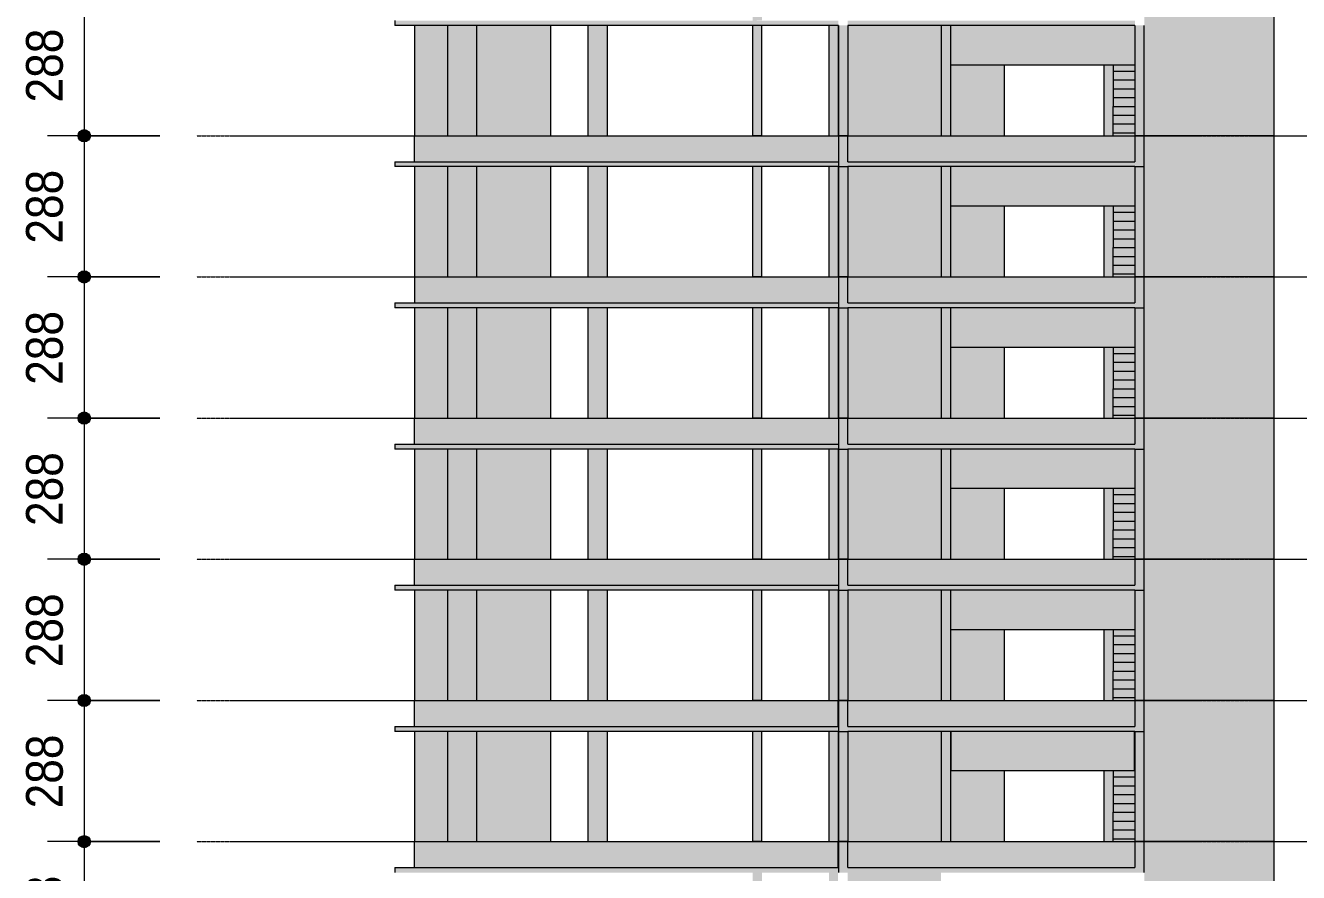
# Model space of a CAD drawing. Header units: centimetres. Extents: x -1475 to 26323, y -1238 to 84208.
# Drawn here: x 12806 to 15404, y 79098 to 80826 of the extents above; entities that cross this region are included whole.
import ezdxf

# ---------------------------------------------------------------- set-up
doc = ezdxf.new("R2010")
doc.units = ezdxf.units.CM
doc.linetypes.add('Centro', pattern=[3.175, 0.635, -0.47625, 1.5875, -0.47625])
for name, color, linetype, lineweight in [('A-ANNO-DIMS', 7, 'Continuous', 9), ('A-ANNO-DIMS-500', 7, 'Continuous', 9), ('A-FLOR', 7, 'Continuous', 9), ('A-FLOR-LEVL', 7, 'Continuous', 9), ('S-BEAM', 7, 'Continuous', 9), ('S-COLS', 7, 'Continuous', 9), ('S-STRS', 7, 'Continuous', 9)]:
    doc.layers.add(name, color=color, linetype=linetype, lineweight=lineweight)
doc.styles.add('Fira Sans_5', font='', dxfattribs={"width": 0.9, "height": 75})
doc.styles.get('Fira Sans_5').set_extended_font_data('Fira Sans')
doc.dimstyles.new('PED_R80_1_5mm_ACIMA_As_ESQ__R00_6', dxfattribs={"dimscale": 30.48, "dimtxt": 102.298456, "dimasz": 3.28084, "dimexe": 2.46063, "dimexo": 2.46063, "dimgap": 0.492126, "dimtad": 1, "dimdec": 1, "dimrnd": 0.5, "dimdsep": 46, "dimtxsty": 'Fira Sans_5', "dimblk1": 'DOTSMALL', "dimblk2": 'DOTSMALL', "dimsah": 1, "dimcen": 0.09, "dimdle": 4.92126, "dimazin": 0, "dimtfac": 1, "dimtdec": 4, "dimtix": 1, "dimtmove": 0, "dimatfit": 3, "dimfxl": 1, "dimtvp": 1, "dimtolj": 1, "dimtzin": 0, "dimarcsym": 2})

# ---------------------------------------------------------------- blocks, each defined once
blk = doc.blocks.new('DIMBLOCK421-CT301 - CORTE ESQ_ DSUP')
at = {"layer": 'A-ANNO-DIMS-500', "true_color": 0x000032}
h = blk.add_hatch(color=178, dxfattribs=at)
edge = h.paths.add_edge_path(flags=0)
edge.add_arc((12926.4, 80889), 12.5, 0, 360)
h = blk.add_hatch(color=178, dxfattribs=at)
edge = h.paths.add_edge_path(flags=0)
edge.add_arc((12926.4, 80601), 12.5, 0, 360)
at = {"layer": 'A-ANNO-DIMS-500', "color": 178, "true_color": 0x000032}
for p, q in [((13080.8, 80889), (12851.4, 80889)), ((12926.4, 80889), (12926.4, 80601)), ((12926.4, 80889), (13080.8, 80889)), ((13080.8, 80601), (12851.4, 80601)), ((12926.4, 80601), (13080.8, 80601))]:
    blk.add_line(p, q, dxfattribs=at)
for centre in [(12926.4, 80889), (12926.4, 80601)]:
    blk.add_circle(centre, 12.5, dxfattribs=at)
at = {"layer": 'A-ANNO-DIMS-500', "color": 0, "insert": (12807.6, 80668.9), "char_height": 75, "width": 182.563, "attachment_point": 1, "rotation": 90, "line_spacing_factor": 1.049215, "style": 'Fira Sans_5'}
blk.add_mtext('288', dxfattribs=at)
blk = doc.blocks.new('_DotSmall')
at = {"color": 0, "linetype": 'ByBlock', "const_width": 0.5}
blk.add_lwpolyline([(-0.0625, 0, 1), (0.0625, 0, 1)], format="xyb", close=True, dxfattribs=at)
blk = doc.blocks.new('DIMBLOCK422-CT301 - CORTE ESQ_ DSUP')
at = {"layer": 'A-ANNO-DIMS-500', "true_color": 0x000032}
h = blk.add_hatch(color=178, dxfattribs=at)
edge = h.paths.add_edge_path(flags=0)
edge.add_arc((12926.4, 80601), 12.5, 0, 360)
h = blk.add_hatch(color=178, dxfattribs=at)
edge = h.paths.add_edge_path(flags=0)
edge.add_arc((12926.4, 80313), 12.5, 0, 360)
at = {"layer": 'A-ANNO-DIMS-500', "color": 178, "true_color": 0x000032}
for p, q in [((13080.8, 80601), (12851.4, 80601)), ((12926.4, 80601), (12926.4, 80313)), ((12926.4, 80601), (13080.8, 80601)), ((13080.8, 80313), (12851.4, 80313)), ((12926.4, 80313), (13080.8, 80313))]:
    blk.add_line(p, q, dxfattribs=at)
for centre in [(12926.4, 80601), (12926.4, 80313)]:
    blk.add_circle(centre, 12.5, dxfattribs=at)
at = {"layer": 'A-ANNO-DIMS-500', "color": 0, "insert": (12807.6, 80380.9), "char_height": 75, "width": 182.563, "attachment_point": 1, "rotation": 90, "line_spacing_factor": 1.049215, "style": 'Fira Sans_5'}
blk.add_mtext('288', dxfattribs=at)
blk = doc.blocks.new('DIMBLOCK423-CT301 - CORTE ESQ_ DSUP')
at = {"layer": 'A-ANNO-DIMS-500', "true_color": 0x000032}
h = blk.add_hatch(color=178, dxfattribs=at)
edge = h.paths.add_edge_path(flags=0)
edge.add_arc((12926.4, 80313), 12.5, 0, 360)
h = blk.add_hatch(color=178, dxfattribs=at)
edge = h.paths.add_edge_path(flags=0)
edge.add_arc((12926.4, 80025), 12.5, 0, 360)
at = {"layer": 'A-ANNO-DIMS-500', "color": 178, "true_color": 0x000032}
for p, q in [((13080.8, 80313), (12851.4, 80313)), ((12926.4, 80313), (12926.4, 80025)), ((12926.4, 80313), (13080.8, 80313)), ((13080.8, 80025), (12851.4, 80025)), ((12926.4, 80025), (13080.8, 80025))]:
    blk.add_line(p, q, dxfattribs=at)
for centre in [(12926.4, 80313), (12926.4, 80025)]:
    blk.add_circle(centre, 12.5, dxfattribs=at)
at = {"layer": 'A-ANNO-DIMS-500', "color": 0, "insert": (12807.6, 80092.9), "char_height": 75, "width": 182.563, "attachment_point": 1, "rotation": 90, "line_spacing_factor": 1.049215, "style": 'Fira Sans_5'}
blk.add_mtext('288', dxfattribs=at)
blk = doc.blocks.new('DIMBLOCK424-CT301 - CORTE ESQ_ DSUP')
at = {"layer": 'A-ANNO-DIMS-500', "true_color": 0x000032}
h = blk.add_hatch(color=178, dxfattribs=at)
edge = h.paths.add_edge_path(flags=0)
edge.add_arc((12926.4, 80025), 12.5, 0, 360)
h = blk.add_hatch(color=178, dxfattribs=at)
edge = h.paths.add_edge_path(flags=0)
edge.add_arc((12926.4, 79737), 12.5, 0, 360)
at = {"layer": 'A-ANNO-DIMS-500', "color": 178, "true_color": 0x000032}
for p, q in [((13080.8, 80025), (12851.4, 80025)), ((12926.4, 80025), (12926.4, 79737)), ((12926.4, 80025), (13080.8, 80025)), ((13080.8, 79737), (12851.4, 79737)), ((12926.4, 79737), (13080.8, 79737))]:
    blk.add_line(p, q, dxfattribs=at)
for centre in [(12926.4, 80025), (12926.4, 79737)]:
    blk.add_circle(centre, 12.5, dxfattribs=at)
at = {"layer": 'A-ANNO-DIMS-500', "color": 0, "insert": (12807.6, 79804.9), "char_height": 75, "width": 182.563, "attachment_point": 1, "rotation": 90, "line_spacing_factor": 1.049215, "style": 'Fira Sans_5'}
blk.add_mtext('288', dxfattribs=at)
blk = doc.blocks.new('DIMBLOCK425-CT301 - CORTE ESQ_ DSUP')
at = {"layer": 'A-ANNO-DIMS-500', "true_color": 0x000032}
h = blk.add_hatch(color=178, dxfattribs=at)
edge = h.paths.add_edge_path(flags=0)
edge.add_arc((12926.4, 79737), 12.5, 0, 360)
h = blk.add_hatch(color=178, dxfattribs=at)
edge = h.paths.add_edge_path(flags=0)
edge.add_arc((12926.4, 79449), 12.5, 0, 360)
at = {"layer": 'A-ANNO-DIMS-500', "color": 178, "true_color": 0x000032}
for p, q in [((13080.8, 79737), (12851.4, 79737)), ((12926.4, 79737), (12926.4, 79449)), ((12926.4, 79737), (13080.8, 79737)), ((13080.8, 79449), (12851.4, 79449)), ((12926.4, 79449), (13080.8, 79449))]:
    blk.add_line(p, q, dxfattribs=at)
for centre in [(12926.4, 79737), (12926.4, 79449)]:
    blk.add_circle(centre, 12.5, dxfattribs=at)
at = {"layer": 'A-ANNO-DIMS-500', "color": 0, "insert": (12807.6, 79516.9), "char_height": 75, "width": 182.563, "attachment_point": 1, "rotation": 90, "line_spacing_factor": 1.049215, "style": 'Fira Sans_5'}
blk.add_mtext('288', dxfattribs=at)
blk = doc.blocks.new('DIMBLOCK426-CT301 - CORTE ESQ_ DSUP')
at = {"layer": 'A-ANNO-DIMS-500', "true_color": 0x000032}
h = blk.add_hatch(color=178, dxfattribs=at)
edge = h.paths.add_edge_path(flags=0)
edge.add_arc((12926.4, 79449), 12.5, 0, 360)
h = blk.add_hatch(color=178, dxfattribs=at)
edge = h.paths.add_edge_path(flags=0)
edge.add_arc((12926.4, 79161), 12.5, 0, 360)
at = {"layer": 'A-ANNO-DIMS-500', "color": 178, "true_color": 0x000032}
for p, q in [((13080.8, 79449), (12851.4, 79449)), ((12926.4, 79449), (12926.4, 79161)), ((12926.4, 79449), (13080.8, 79449)), ((13080.8, 79161), (12851.4, 79161)), ((12926.4, 79161), (13080.8, 79161))]:
    blk.add_line(p, q, dxfattribs=at)
for centre in [(12926.4, 79449), (12926.4, 79161)]:
    blk.add_circle(centre, 12.5, dxfattribs=at)
at = {"layer": 'A-ANNO-DIMS-500', "color": 0, "insert": (12807.6, 79228.9), "char_height": 75, "width": 182.563, "attachment_point": 1, "rotation": 90, "line_spacing_factor": 1.049215, "style": 'Fira Sans_5'}
blk.add_mtext('288', dxfattribs=at)
blk = doc.blocks.new('DIMBLOCK427-CT301 - CORTE ESQ_ DSUP')
at = {"layer": 'A-ANNO-DIMS-500', "true_color": 0x000032}
h = blk.add_hatch(color=178, dxfattribs=at)
edge = h.paths.add_edge_path(flags=0)
edge.add_arc((12926.4, 79161), 12.5, 0, 360)
h = blk.add_hatch(color=178, dxfattribs=at)
edge = h.paths.add_edge_path(flags=0)
edge.add_arc((12926.4, 78873), 12.5, 0, 360)
at = {"layer": 'A-ANNO-DIMS-500', "color": 178, "true_color": 0x000032}
for p, q in [((13080.8, 79161), (12851.4, 79161)), ((12926.4, 79161), (12926.4, 78873)), ((12926.4, 79161), (13080.8, 79161)), ((13080.8, 78873), (12851.4, 78873)), ((12926.4, 78873), (13080.8, 78873))]:
    blk.add_line(p, q, dxfattribs=at)
for centre in [(12926.4, 79161), (12926.4, 78873)]:
    blk.add_circle(centre, 12.5, dxfattribs=at)
at = {"layer": 'A-ANNO-DIMS-500', "color": 0, "insert": (12807.6, 78940.9), "char_height": 75, "width": 182.563, "attachment_point": 1, "rotation": 90, "line_spacing_factor": 1.049215, "style": 'Fira Sans_5'}
blk.add_mtext('288', dxfattribs=at)

msp = doc.modelspace()

# ---------------------------------------------------------------- hatches: boundary and pattern name
at = {"layer": 'A-FLOR', "true_color": 0xc0c0c0}
for points in [[(13909.41, 80826), (14465, 80826), (14464.5, 80836), (13560, 80836), (13560, 80826), (13878.06, 80826)], [(15038.59, 80826), (15070, 80826), (15070, 80836), (14484, 80836), (14484, 80826), (14923.42, 80826)], [(13878, 80538), (14465, 80538), (14464.5, 80548), (13560, 80548), (13560, 80538), (13721.21, 80538)], [(15070, 80538), (15070, 80548), (14484, 80548), (14484, 80538), (15038.59, 80538)], [(13994, 80250), (14465, 80250), (14464.5, 80260), (13560, 80260), (13560, 80250), (13992.34, 80250)], [(15038.59, 80250), (15070, 80250), (15070, 80260), (14484, 80260), (14484, 80250), (14923.42, 80250)], [(13721.21, 79962), (14465, 79962), (14464.5, 79972), (13560, 79972), (13560, 79962), (13627.11, 79962)], [(15070, 79962), (15070, 79972), (14484, 79972), (14484, 79962), (15038.59, 79962)], [(14464.5, 79674), (14465, 79674), (14464.5, 79684), (13560, 79684), (13560, 79674), (14290, 79674)], [(14693.5, 79674), (15070, 79674), (15070, 79684), (14484, 79684), (14484, 79674), (14674.5, 79674)], [(13600, 79386), (14465, 79386), (14464.5, 79396), (13560, 79396), (13560, 79386)], [(15038.59, 79386), (15070, 79386), (15070, 79396), (14484, 79396), (14484, 79386), (14850.39, 79386)], [(13600, 79098), (14465, 79098), (14464.5, 79108), (13560, 79108), (13560, 79098)], [(14484, 79098), (15070, 79098), (15070, 79108), (14484, 79108)]]:
    msp.add_hatch(color=9, dxfattribs=at).paths.add_polyline_path(points, flags=0)
at = {"layer": 'S-BEAM', "true_color": 0xc0c0c0}
for points in [[(14850.39, 80746), (15070, 80746), (15070, 80826), (14693.5, 80826), (14693.5, 80746), (14803.5, 80746)], [(13619, 80548), (13619, 80601), (13600, 80601), (13600, 80548)], [(14285.8, 80548), (14290, 80548), (14290, 80601), (13619, 80601), (13619, 80548), (13909.41, 80548)], [(14464.5, 80548), (14465, 80548), (14464.5, 80601), (14309, 80601), (14309, 80548)], [(14484, 80538), (14484, 80601), (14465, 80601), (14465, 80538), (14474, 80538)], [(14767.16, 80548), (15070, 80548), (15070, 80601), (14484, 80601), (14484, 80548), (14752.9, 80548)], [(15070, 80538), (15089, 80538), (15089, 80601), (15070, 80601), (15070, 80548)], [(14803.5, 80458), (15070, 80458), (15070, 80538), (14693.5, 80538), (14693.5, 80458), (14722.08, 80458)], [(13600, 80260), (13619, 80260), (13619, 80313), (13600, 80313), (13600, 80287.69)], [(13721.21, 80260), (14290, 80260), (14290, 80313), (13619, 80313), (13619, 80260), (13644.13, 80260)], [(14464.5, 80260), (14465, 80260), (14464.5, 80313), (14309, 80313), (14309, 80260)], [(14474, 80250), (14484, 80250), (14484, 80313), (14465, 80313), (14465, 80250)], [(14752.9, 80260), (15070, 80260), (15070, 80313), (14484, 80313), (14484, 80260), (14693.5, 80260)], [(15089, 80250), (15089, 80313), (15070, 80313), (15070, 80250)], [(14850.39, 80170), (15070, 80170), (15070, 80250), (14693.5, 80250), (14693.5, 80170), (14803.5, 80170)], [(13619, 79972), (13619, 80025), (13600, 80025), (13600, 79972)], [(14285.8, 79972), (14290, 79972), (14290, 80025), (13619, 80025), (13619, 79972), (13909.41, 79972)], [(14309, 79972), (14465, 79972), (14464.5, 80025), (14309, 80025)], [(14474, 79962), (14484, 79962), (14484, 80025), (14465, 80025), (14465, 79962)], [(14767.16, 79972), (15070, 79972), (15070, 80025), (14484, 80025), (14484, 79972), (14752.9, 79972)], [(15070, 79962), (15089, 79962), (15089, 80025), (15070, 80025), (15070, 79972)], [(14850.39, 79882), (15070, 79882), (15070, 79962), (14693.5, 79962), (14693.5, 79882), (14803.5, 79882)], [(13600, 79684), (13619, 79684), (13619, 79737), (13600, 79736.51)], [(13627.11, 79684), (14290, 79684), (14290, 79737), (13619, 79736.51), (13619, 79684)], [(14464.5, 79684), (14465, 79684), (14464.5, 79737), (14309, 79736.51), (14309, 79684)], [(14474, 79674), (14484, 79674), (14484, 79737), (14465, 79736.51), (14465, 79674)], [(14674.5, 79684), (15070, 79684), (15070, 79737), (14484, 79736.51), (14484, 79684), (14662.2, 79684)], [(15089, 79674), (15089, 79737), (15070, 79736.51), (15070, 79674)], [(15070, 79594), (15070, 79674), (14693.5, 79674), (14693.5, 79594), (15045.87, 79594)], [(13619, 79396), (13619, 79449), (13600, 79449), (13600, 79396)], [(14285.8, 79396), (14290, 79396), (14290, 79449), (13619, 79449), (13619, 79396), (13909.41, 79396)], [(14309, 79396), (14463.73, 79396), (14463.73, 79449), (14309, 79449)], [(14484, 79386), (14484, 79449), (14465, 79449), (14465, 79386), (14474, 79386)], [(15089, 79386), (15089, 79449), (15070, 79449), (15070, 79386)], [(15038.59, 79306), (15068.73, 79306), (15068.73, 79386), (14694.77, 79386), (14694.77, 79306), (14850.39, 79306)], [(13600, 79108), (13619, 79108), (13619, 79161), (13600, 79161)], [(14285.8, 79108), (14290, 79108), (14290, 79161), (13619, 79161), (13619, 79108), (13909.41, 79108)], [(14463.73, 79108), (14463.73, 79161), (14309, 79161), (14309, 79108)], [(14465, 79098), (14484, 79098), (14484, 79161), (14465, 79161), (14465, 79108)], [(14662.2, 79108), (15070, 79108), (15070, 79161), (14484, 79161), (14484, 79108), (14555.5, 79108)], [(15089, 79098), (15089, 79161), (15070, 79161), (15070, 79098)]]:
    msp.add_hatch(color=9, dxfattribs=at).paths.add_polyline_path(points, flags=0)
h = msp.add_hatch(color=9, dxfattribs=at)
h.paths.add_polyline_path([(14803.5, 79386), (14803.5, 79386), (14694.77, 79386)], flags=0)
h.paths.add_polyline_path([(14662.2, 79396), (15070, 79396), (15070, 79449), (14484, 79449), (14484, 79396), (14555.5, 79396)], flags=0)
at = {"layer": 'S-COLS', "true_color": 0xc0c0c0}
h = msp.add_hatch(color=9, dxfattribs=at)
h.paths.add_polyline_path([(14309, 80601), (14309, 80826), (14290, 80826), (14290, 80601)], flags=0)
h.paths.add_polyline_path([(14290, 80836), (14309, 80836.28), (14309, 80889), (14290, 80889), (14290, 80838.86)], flags=0)
for points in [[(15353.5, 80601), (15353.5, 80889), (15089, 80889), (15089, 80601), (15226.79, 80601)], [(13667.5, 80601), (13697.5, 80601), (13697.5, 80826), (13667.6, 80826), (13667.53, 80655.14)], [(13718.72, 80601), (13727.5, 80601), (13726.93, 80826), (13697.5, 80826), (13697.6, 80601), (13718.64, 80601)], [(13954.84, 80601), (13994, 80601), (13994, 80826), (13954, 80826), (13954, 80601)], [(14464.5, 80601), (14464.5, 80826), (14445.5, 80826), (14445.5, 80601)], [(14465, 80601), (14484, 80601), (14484, 80826), (14465, 80826), (14465, 80655.14)], [(14693.5, 80601), (14693.5, 80826), (14674.5, 80826), (14674.5, 80601)], [(15089, 80601), (15089, 80826), (15070, 80826), (15070, 80601)], [(14803.5, 80601), (14803.5, 80746), (14693.5, 80746), (14693.5, 80601)], [(15006.5, 80601), (15025.5, 80601), (15025.5, 80746), (15006.5, 80746)], [(15025.5, 80733), (15070, 80733), (15070, 80746), (15025.5, 80746)], [(15226.79, 80313), (15353.5, 80313), (15353.5, 80601), (15089, 80601), (15089, 80313)], [(13667.5, 80313), (13697.5, 80313), (13697.5, 80538), (13667.6, 80538), (13667.57, 80471.41)], [(13718.64, 80313), (13727.5, 80313), (13726.93, 80538), (13697.5, 80538), (13697.6, 80313), (13714.17, 80313)], [(13954.84, 80313), (13994, 80313), (13994, 80538), (13954, 80538), (13954, 80313)], [(14464.5, 80313), (14464.5, 80538), (14445.5, 80538), (14445.5, 80313)], [(14484, 80313), (14484, 80538), (14465, 80538), (14465, 80313), (14474, 80313)], [(14693.5, 80313), (14693.5, 80538), (14674.5, 80538), (14674.5, 80313)], [(15089, 80313), (15089, 80538), (15070, 80538), (15070, 80313)], [(14803.5, 80313), (14803.5, 80458), (14693.5, 80458), (14693.5, 80313)], [(15006.5, 80313), (15025.5, 80313), (15025.5, 80458), (15006.5, 80458)], [(15025.5, 80445), (15070, 80445), (15070, 80458), (15025.5, 80458)], [(15226.79, 80025), (15353.5, 80025), (15353.5, 80313), (15089, 80313), (15089, 80025)], [(13667.5, 80025), (13697.5, 80025), (13697.5, 80250), (13667.6, 80250), (13667.54, 80103.96)], [(13718.64, 80025), (13727.5, 80025), (13726.93, 80250), (13697.5, 80250), (13697.6, 80025), (13714.17, 80025)], [(13994, 80025), (13994, 80250), (13954, 80250), (13954, 80025), (13954.84, 80025)], [(14464.5, 80025), (14464.5, 80250), (14445.5, 80250), (14445.5, 80025)], [(14484, 80025), (14484, 80250), (14465, 80250), (14465, 80025), (14474, 80025)], [(14693.5, 80025), (14693.5, 80250), (14674.5, 80250), (14674.5, 80025)], [(15089, 80025), (15089, 80250), (15070, 80250), (15070, 80025)], [(14803.5, 80025), (14803.5, 80170), (14693.5, 80170), (14693.5, 80025)], [(15006.5, 80025), (15025.5, 80025), (15025.5, 80170), (15006.5, 80170), (15006.5, 80103.96)], [(15025.5, 80157), (15070, 80157), (15070, 80170), (15025.5, 80170)], [(15226.79, 79737), (15353.5, 79737), (15353.5, 80025), (15089, 80025), (15089, 79737)], [(13667.5, 79737), (13697.5, 79737), (13697.5, 79962), (13667.6, 79962), (13667.58, 79907.31)], [(13718.72, 79737), (13727.5, 79737), (13726.93, 79962), (13697.5, 79962), (13697.6, 79737), (13718.64, 79737)], [(13954.84, 79737), (13994, 79737), (13994, 79962), (13954, 79962), (13954, 79737)], [(14464.5, 79737), (14464.5, 79962), (14445.5, 79962), (14445.5, 79737)], [(14465, 79737), (14484, 79737), (14484, 79962), (14465, 79962)], [(14555.5, 79737), (14674.5, 79737), (14674.5, 79962), (14484, 79962), (14484, 79737)], [(14693.5, 79737), (14693.5, 79962), (14674.5, 79962), (14674.5, 79737)], [(15089, 79737), (15089, 79962), (15070, 79962), (15070, 79737)], [(14803.5, 79737), (14803.5, 79882), (14693.5, 79882), (14693.5, 79737)], [(15006.5, 79737), (15025.5, 79737), (15025.5, 79882), (15006.5, 79882)], [(15025.5, 79869), (15070, 79869), (15070, 79882), (15025.5, 79882)], [(15226.79, 79449), (15353.5, 79449), (15353.5, 79737), (15089, 79736.51), (15089, 79449)], [(13667.5, 79449), (13697.5, 79449), (13697.5, 79674), (13667.5, 79674), (13667.5, 79552.79)], [(13722.45, 79449), (13727.5, 79449), (13726.93, 79674), (13697.5, 79674), (13697.6, 79449), (13722.38, 79449)], [(13954.84, 79449), (13994, 79449), (13994, 79674), (13954, 79674), (13954, 79449)], [(14445.5, 79449), (14464.5, 79449), (14464.5, 79674), (14445.5, 79674), (14445.5, 79552.79)], [(14465, 79449), (14484, 79449), (14484, 79674), (14465, 79674), (14465, 79552.79)], [(14674.5, 79449), (14693.5, 79449), (14693.5, 79674), (14674.5, 79674), (14674.5, 79547.25)], [(15070, 79449), (15089, 79449), (15089, 79674), (15070, 79674), (15070, 79552.79)], [(14693.5, 79449), (14803.5, 79449), (14803.5, 79594), (14693.5, 79594), (14693.5, 79565.92)], [(15025.5, 79449), (15025.5, 79594), (15006.5, 79594), (15006.5, 79449)], [(15025.5, 79581), (15070, 79581), (15070, 79594), (15025.5, 79594)], [(15353.5, 79161), (15353.5, 79449), (15089, 79449), (15089, 79161), (15226.79, 79161)], [(13667.5, 79161), (13697.5, 79161), (13697.5, 79386), (13667.6, 79386), (13667.51, 79185.34)], [(13722.38, 79161), (13727.5, 79161), (13726.93, 79386), (13697.5, 79386), (13697.5, 79161), (13721.21, 79161)], [(13994, 79161), (13994, 79386), (13954, 79386), (13954, 79161), (13954.84, 79161)], [(14465, 79161), (14484, 79161), (14484, 79386), (14465, 79386), (14465, 79369.06)], [(14674.5, 79161), (14693.5, 79161), (14693.5, 79386), (14674.5, 79386), (14674.5, 79259.25)], [(14694.77, 79161), (14803.5, 79161), (14803.5, 79306), (14694.77, 79306), (14694.77, 79386), (14693.5, 79386), (14693.5, 79161)], [(15025.5, 79293), (15070, 79293), (15070, 79386), (15068.73, 79386), (15068.73, 79306), (15025.5, 79306)], [(15089, 79161), (15089, 79386), (15070, 79386), (15070, 79161)], [(15006.5, 79161), (15025.5, 79161), (15025.5, 79306), (15006.5, 79306)], [(15353.5, 78873), (15353.5, 79161), (15089, 79161), (15089, 78873), (15226.79, 78873)]]:
    msp.add_hatch(color=9, dxfattribs=at).paths.add_polyline_path(points, flags=0)
h = msp.add_hatch(color=9, dxfattribs=at)
h.paths.add_polyline_path([(13619, 80601), (13667.5, 80601), (13667.5, 80826), (13600, 80825.72), (13600, 80601)], flags=0)
h.paths.add_polyline_path([(13878, 80601), (13878, 80826), (13727.5, 80826), (13727.5, 80601)], flags=0)
h = msp.add_hatch(color=9, dxfattribs=at)
h.paths.add_polyline_path([(14464.5, 80601), (14465, 80601.37), (14464.5, 80655.14)], flags=0)
h.paths.add_polyline_path([(14489.43, 80601), (14674.5, 80601), (14674.5, 80826), (14484, 80826), (14484, 80601)], flags=0)
h = msp.add_hatch(color=9, dxfattribs=at)
h.paths.add_polyline_path([(14309, 80313), (14309, 80538), (14290, 80538), (14290, 80313)], flags=0)
h.paths.add_polyline_path([(14309, 80548), (14309, 80601), (14290, 80601), (14290, 80548)], flags=0)
h = msp.add_hatch(color=9, dxfattribs=at)
h.paths.add_polyline_path([(13600, 80313), (13667.5, 80313), (13667.5, 80538), (13600, 80537.72), (13600, 80471.41)], flags=0)
h.paths.add_polyline_path([(13727.5, 80313), (13878, 80313), (13878, 80538), (13727.5, 80538), (13727.5, 80434.81)], flags=0)
h = msp.add_hatch(color=9, dxfattribs=at)
h.paths.add_polyline_path([(14464.5, 80313), (14465, 80313), (14464.5, 80471.41)], flags=0)
h.paths.add_polyline_path([(14489.43, 80313), (14674.5, 80313), (14674.5, 80538), (14484, 80538), (14484, 80313)], flags=0)
h = msp.add_hatch(color=9, dxfattribs=at)
h.paths.add_polyline_path([(14309, 80025), (14309, 80250), (14290, 80250), (14290, 80025)], flags=0)
h.paths.add_polyline_path([(14290, 80260), (14309, 80260.28), (14309, 80313), (14290, 80313)], flags=0)
h = msp.add_hatch(color=9, dxfattribs=at)
h.paths.add_polyline_path([(13600, 80025), (13667.5, 80025), (13667.5, 80250), (13600, 80249.72), (13600, 80026.5)], flags=0)
h.paths.add_polyline_path([(13727.5, 80025), (13878, 80025), (13878, 80250), (13727.5, 80250), (13727.5, 80103.96)], flags=0)
h = msp.add_hatch(color=9, dxfattribs=at)
h.paths.add_polyline_path([(14464.5, 80025), (14465, 80025.37), (14464.5, 80103.96)], flags=0)
h.paths.add_polyline_path([(14662.2, 80025), (14674.5, 80025), (14674.5, 80250), (14484, 80250), (14484, 80025), (14555.5, 80025)], flags=0)
h = msp.add_hatch(color=9, dxfattribs=at)
h.paths.add_polyline_path([(14309, 79737), (14309, 79962), (14290, 79962), (14290, 79737)], flags=0)
h.paths.add_polyline_path([(14290, 79972), (14309, 79972.28), (14309, 80025), (14290, 80025)], flags=0)
h = msp.add_hatch(color=9, dxfattribs=at)
h.paths.add_polyline_path([(13619, 79737), (13667.5, 79737), (13667.5, 79962), (13600, 79961.72), (13600, 79737)], flags=0)
h.paths.add_polyline_path([(13878, 79737), (13878, 79962), (13727.5, 79962), (13727.5, 79737)], flags=0)
h = msp.add_hatch(color=9, dxfattribs=at)
h.paths.add_polyline_path([(14309, 79449), (14309, 79674), (14290, 79674), (14290, 79449)], flags=0)
h.paths.add_polyline_path([(14309, 79684), (14309, 79737), (14290, 79736.51), (14290, 79684)], flags=0)
h = msp.add_hatch(color=9, dxfattribs=at)
h.paths.add_polyline_path([(13619, 79449), (13667.5, 79449), (13667.5, 79674), (13600, 79673.72), (13600, 79449)], flags=0)
h.paths.add_polyline_path([(13878, 79449), (13878, 79449), (13878, 79674), (13727.5, 79674), (13727.5, 79449)], flags=0)
h = msp.add_hatch(color=9, dxfattribs=at)
h.paths.add_polyline_path([(14464.5, 79449), (14465, 79449.37), (14464.5, 79552.79)], flags=0)
h.paths.add_polyline_path([(14555.5, 79449), (14674.5, 79449), (14674.5, 79674), (14555.5, 79674)], flags=0)
h.paths.add_polyline_path([(14484, 79449), (14555.5, 79449), (14555.5, 79674), (14484, 79674)], flags=0)
h = msp.add_hatch(color=9, dxfattribs=at)
h.paths.add_polyline_path([(14309, 79161), (14309, 79386), (14290, 79386), (14290, 79161)], flags=0)
h.paths.add_polyline_path([(14309, 79396), (14309, 79449), (14290, 79449), (14290, 79396)], flags=0)
h = msp.add_hatch(color=9, dxfattribs=at)
h.paths.add_polyline_path([(14463.73, 79161), (14464.5, 79161), (14464.5, 79386), (14445.5, 79386), (14445.5, 79161)], flags=0)
h.paths.add_polyline_path([(14464.5, 79396), (14464.5, 79449), (14463.73, 79448.43), (14463.73, 79396)], flags=0)
h = msp.add_hatch(color=9, dxfattribs=at)
h.paths.add_polyline_path([(14464.5, 79161), (14465, 79161.37), (14464.5, 79369.06)], flags=0)
h.paths.add_polyline_path([(14662.2, 79161), (14674.5, 79161), (14674.5, 79386), (14484, 79386), (14484, 79161), (14555.5, 79161)], flags=0)
h.paths.add_polyline_path([(14464.5, 79396), (14465, 79396), (14464.5, 79435)], flags=0)
h = msp.add_hatch(color=9, dxfattribs=at)
h.paths.add_polyline_path([(13619, 79161), (13667.5, 79161), (13667.5, 79386), (13600, 79386), (13600, 79161)], flags=0)
h.paths.add_polyline_path([(13878, 79161), (13878, 79161), (13878, 79386), (13727.5, 79386), (13727.5, 79161)], flags=0)
h = msp.add_hatch(color=9, dxfattribs=at)
h.paths.add_polyline_path([(14309, 78873), (14309, 79098), (14290, 79098), (14290, 78873)], flags=0)
h.paths.add_polyline_path([(14290, 79108), (14309, 79108), (14309, 79161), (14290, 79161)], flags=0)
h = msp.add_hatch(color=9, dxfattribs=at)
h.paths.add_polyline_path([(14463.73, 78873), (14464.5, 78873), (14464.5, 79098), (14445.5, 79098), (14445.5, 78873)], flags=0)
h.paths.add_polyline_path([(14464.5, 79108), (14464.5, 79161), (14463.73, 79160.43), (14463.73, 79108)], flags=0)
h = msp.add_hatch(color=9, dxfattribs=at)
h.paths.add_polyline_path([(14464.5, 78873), (14465, 78873.37), (14464.5, 79001.62)], flags=0)
h.paths.add_polyline_path([(14555.5, 78873), (14674.5, 78873), (14674.5, 79098), (14484, 79098), (14484, 78873), (14489.43, 78873)], flags=0)
h.paths.add_polyline_path([(14464.5, 79108), (14465, 79108), (14464.5, 79147)], flags=0)
at = {"layer": 'S-STRS', "true_color": 0xc0c0c0}
for points in [[(15070, 80715), (15070, 80733), (15025.5, 80733), (15025.5, 80715), (15038.59, 80715)], [(15038.59, 80697), (15070, 80697), (15070, 80715), (15025.5, 80715), (15025.5, 80697)], [(15038.59, 80679), (15070, 80679), (15070, 80697), (15025.5, 80697), (15025.5, 80679)], [(15025.5, 80661), (15070, 80661), (15070, 80679), (15025.5, 80679)], [(15038.59, 80643), (15070, 80643), (15070, 80661), (15025.5, 80661), (15025.5, 80643)], [(15038.59, 80625), (15070, 80625), (15070, 80643), (15025.5, 80643), (15025.5, 80625)], [(15038.59, 80607), (15070, 80607), (15070, 80625), (15025.5, 80625), (15025.5, 80607)], [(15038.59, 80601), (15070, 80601), (15070, 80607), (15025.5, 80607), (15025.5, 80601)], [(15334.5, 80601), (15334.5, 80601), (15285.5, 80601)], [(15070, 80427), (15070, 80445), (15025.5, 80445), (15025.5, 80427), (15038.59, 80427)], [(15038.59, 80409), (15070, 80409), (15070, 80427), (15025.5, 80427), (15025.5, 80409)], [(15038.59, 80391), (15070, 80391), (15070, 80409), (15025.5, 80409), (15025.5, 80391)], [(15038.59, 80373), (15070, 80373), (15070, 80391), (15025.5, 80391), (15025.5, 80373)], [(15038.59, 80355), (15070, 80355), (15070, 80373), (15025.5, 80373), (15025.5, 80355)], [(15038.59, 80337), (15070, 80337), (15070, 80355), (15025.5, 80355), (15025.5, 80337)], [(15038.59, 80319), (15070, 80319), (15070, 80337), (15025.5, 80337), (15025.5, 80319)], [(15025.5, 80313), (15070, 80313), (15070, 80319), (15025.5, 80319)], [(15334.5, 80313), (15334.5, 80313), (15285.5, 80313)], [(15070, 80139), (15070, 80157), (15025.5, 80157), (15025.5, 80139), (15038.59, 80139)], [(15025.5, 80121), (15070, 80121), (15070, 80139), (15025.5, 80139)], [(15070, 80103), (15070, 80121), (15025.5, 80121), (15025.5, 80103), (15038.59, 80103)], [(15038.59, 80085), (15070, 80085), (15070, 80103), (15025.5, 80103), (15025.5, 80085)], [(15038.59, 80067), (15070, 80067), (15070, 80085), (15025.5, 80085), (15025.5, 80067)], [(15038.59, 80049), (15070, 80049), (15070, 80067), (15025.5, 80067), (15025.5, 80049)], [(15038.59, 80031), (15070, 80031), (15070, 80049), (15025.5, 80049), (15025.5, 80031)], [(15025.5, 80025), (15070, 80025), (15070, 80031), (15025.5, 80031)], [(15334.5, 80025), (15334.5, 80025), (15285.5, 80025)], [(15070, 79851), (15070, 79869), (15025.5, 79869), (15025.5, 79851), (15038.59, 79851)], [(15038.59, 79833), (15070, 79833), (15070, 79851), (15025.5, 79851), (15025.5, 79833)], [(15038.59, 79815), (15070, 79815), (15070, 79833), (15025.5, 79833), (15025.5, 79815)], [(15038.59, 79797), (15070, 79797), (15070, 79815), (15025.5, 79815), (15025.5, 79797)], [(15038.59, 79779), (15070, 79779), (15070, 79797), (15025.5, 79797), (15025.5, 79779)], [(15038.59, 79761), (15070, 79761), (15070, 79779), (15025.5, 79779), (15025.5, 79761)], [(15038.59, 79743), (15070, 79743), (15070, 79761), (15025.5, 79761), (15025.5, 79743)], [(15025.5, 79737), (15070, 79737), (15070, 79743), (15025.5, 79743)], [(15025.5, 79563), (15070, 79563), (15070, 79581), (15025.5, 79581), (15025.5, 79569)], [(15068.73, 79545), (15070, 79545), (15070, 79563), (15025.5, 79563), (15025.5, 79545), (15038.59, 79545)], [(15070, 79527), (15070, 79545), (15025.5, 79545), (15025.5, 79527), (15068.73, 79527)], [(15070, 79509), (15070, 79527), (15025.5, 79527), (15025.5, 79509), (15068.73, 79509)], [(15070, 79491), (15070, 79509), (15025.5, 79509), (15025.5, 79491), (15068.73, 79491)], [(15070, 79473), (15070, 79491), (15025.5, 79491), (15025.5, 79473), (15068.73, 79473)], [(15070, 79455), (15070, 79473), (15025.5, 79473), (15025.5, 79455), (15068.73, 79455)], [(15038.59, 79449), (15070, 79449), (15070, 79455), (15025.5, 79455), (15025.5, 79449)], [(15038.59, 79275), (15070, 79275), (15070, 79293), (15025.5, 79293), (15025.5, 79275)], [(15070, 79257), (15070, 79275), (15025.5, 79275), (15025.5, 79257), (15068.73, 79257)], [(15070, 79239), (15070, 79257), (15025.5, 79257), (15025.5, 79239), (15068.73, 79239)], [(15070, 79221), (15070, 79239), (15025.5, 79239), (15025.5, 79221), (15068.73, 79221)], [(15070, 79203), (15070, 79221), (15025.5, 79221), (15025.5, 79203), (15068.73, 79203)], [(15025.5, 79185), (15070, 79185.34), (15070, 79203), (15025.5, 79203)], [(15070, 79167), (15070, 79185), (15025.5, 79185), (15025.5, 79167), (15068.73, 79167)], [(15025.5, 79161), (15070, 79161), (15070, 79167), (15025.5, 79167)]]:
    msp.add_hatch(color=9, dxfattribs=at).paths.add_polyline_path(points, flags=0)

# ---------------------------------------------------------------- linework, layer by layer
at = {"layer": 'A-FLOR'}
for p, q in [((13560, 80836), (13560, 80826)), ((14465, 80826), (13560, 80826)), ((15070, 80826), (14484, 80826)), ((13560, 80548), (14465, 80548)), ((13560, 80548), (13560, 80538)), ((14484, 80548), (15070, 80548)), ((14465, 80538), (13560, 80538)), ((15070, 80538), (14484, 80538)), ((13560, 80260), (14465, 80260)), ((13560, 80260), (13560, 80250)), ((14484, 80260), (15070, 80260)), ((14465, 80250), (13560, 80250)), ((15070, 80250), (14484, 80250)), ((13560, 79972), (14465, 79972)), ((13560, 79972), (13560, 79962)), ((14484, 79972), (15070, 79972)), ((14465, 79962), (13560, 79962)), ((15070, 79962), (14484, 79962)), ((13560, 79684), (14465, 79684)), ((13560, 79684), (13560, 79674)), ((14465, 79674), (13560, 79674)), ((14484, 79684), (15070, 79684)), ((15070, 79674), (14484, 79674)), ((13560, 79396), (14465, 79396)), ((13560, 79396), (13560, 79386)), ((14465, 79386), (13560, 79386)), ((14484, 79396), (15070, 79396)), ((15070, 79386), (14484, 79386)), ((13560, 79108), (14465, 79108)), ((13560, 79108), (13560, 79098)), ((14484, 79108), (15070, 79108))]:
    msp.add_line(p, q, dxfattribs=at)
at = {"layer": 'A-FLOR-LEVL', "linetype": 'Centro'}
for p, q in [((13155.75, 80601), (16954.35, 80601)), ((13155.75, 80313), (16954.35, 80313)), ((13155.75, 80025), (16954.35, 80025)), ((13155.75, 79737), (16954.35, 79737)), ((13155.75, 79449), (16954.35, 79449)), ((13155.75, 79161), (16954.35, 79161))]:
    msp.add_line(p, q, dxfattribs=at)
at = {"layer": 'S-BEAM'}
for p, q in [((14693.5, 80746), (15070, 80746)), ((13600, 80601), (13619, 80601)), ((13600, 80548), (13600, 80601)), ((13619, 80601), (14290, 80601)), ((14309, 80601), (14465, 80601)), ((14484, 80601), (14465, 80601)), ((14465, 80601), (14465, 80538)), ((14484, 80548), (14484, 80601)), ((14484, 80601), (15070, 80601)), ((15089, 80601), (15070, 80601)), ((15070, 80601), (15070, 80548)), ((15089, 80538), (15089, 80601)), ((14465, 80538), (14484, 80538)), ((15070, 80538), (15089, 80538)), ((14693.5, 80458), (15070, 80458)), ((13600, 80313), (13619, 80313)), ((13600, 80313), (13600, 80260)), ((13619, 80313), (14290, 80313)), ((14309, 80313), (14465, 80313)), ((14484, 80313), (14465, 80313)), ((14465, 80313), (14465, 80250)), ((14484, 80260), (14484, 80313)), ((14484, 80313), (15070, 80313)), ((15089, 80313), (15070, 80313)), ((15070, 80313), (15070, 80260)), ((15089, 80250), (15089, 80313)), ((14465, 80250), (14484, 80250)), ((15070, 80250), (15089, 80250)), ((14693.5, 80170), (15070, 80170)), ((13600, 80025), (13619, 80025)), ((13600, 79972), (13600, 80025)), ((13619, 80025), (14290, 80025)), ((14309, 80025), (14465, 80025)), ((14484, 80025), (14465, 80025)), ((14465, 80025), (14465, 79962)), ((14484, 79972), (14484, 80025)), ((14484, 80025), (15070, 80025)), ((15089, 80025), (15070, 80025)), ((15070, 80025), (15070, 79972)), ((15089, 79962), (15089, 80025)), ((14465, 79962), (14484, 79962)), ((15070, 79962), (15089, 79962)), ((14693.5, 79882), (15070, 79882)), ((13600, 79737), (13619, 79737)), ((13600, 79684), (13600, 79737)), ((13619, 79737), (14290, 79737)), ((14309, 79737), (14465, 79737)), ((14484, 79737), (14465, 79737)), ((14465, 79737), (14465, 79674)), ((14484, 79684), (14484, 79737)), ((14484, 79737), (15070, 79737)), ((15089, 79737), (15070, 79737)), ((15070, 79737), (15070, 79684)), ((15089, 79674), (15089, 79737)), ((14465, 79674), (14484, 79674)), ((15070, 79674), (15089, 79674)), ((14693.5, 79594), (15070, 79594)), ((13600, 79449), (13619, 79449)), ((13600, 79396), (13600, 79449)), ((13619, 79449), (14290, 79449)), ((14309, 79449), (14463.73, 79449)), ((14463.73, 79449), (14463.73, 79396)), ((14484, 79449), (14465, 79449)), ((14465, 79449), (14465, 79386)), ((14484, 79396), (14484, 79449)), ((14484, 79449), (15070, 79449)), ((15089, 79449), (15070, 79449)), ((15070, 79449), (15070, 79396)), ((15089, 79386), (15089, 79449)), ((14465, 79386), (14484, 79386)), ((14694.77, 79306), (14694.77, 79386)), ((15068.73, 79386), (15068.73, 79306)), ((15070, 79386), (15089, 79386)), ((14694.77, 79306), (15068.73, 79306)), ((13600, 79161), (13619, 79161)), ((13600, 79108), (13600, 79161)), ((13619, 79161), (14290, 79161)), ((14309, 79161), (14463.73, 79161)), ((14463.73, 79161), (14463.73, 79108)), ((14484, 79161), (14465, 79161)), ((14465, 79161), (14465, 79098)), ((14484, 79108), (14484, 79161)), ((14484, 79161), (15070, 79161)), ((15089, 79161), (15070, 79161)), ((15070, 79161), (15070, 79108)), ((15089, 79098), (15089, 79161))]:
    msp.add_line(p, q, dxfattribs=at)
at = {"layer": 'S-COLS'}
for p, q in [((15353.5, 80889), (15353.5, 80601)), ((13600, 80826), (13600, 80601)), ((13667.5, 80826), (13667.5, 80601)), ((13727.5, 80601), (13727.5, 80826)), ((13878, 80601), (13878, 80826)), ((13954, 80826), (13954, 80601)), ((13994, 80601), (13994, 80826)), ((14290, 80826), (14290, 80601)), ((14309, 80601), (14309, 80826)), ((14445.5, 80826), (14445.5, 80601)), ((14464.5, 80826), (14464.5, 80601)), ((14465, 80826), (14465, 80601)), ((14484, 80826), (14484, 80601)), ((14674.5, 80826), (14674.5, 80601)), ((14693.5, 80826), (14693.5, 80601)), ((15070, 80826), (15070, 80601)), ((15089, 80601), (15089, 80826)), ((14803.5, 80746), (14803.5, 80601)), ((15006.5, 80746), (15006.5, 80601)), ((15025.5, 80746), (15025.5, 80661)), ((14309, 80601), (14290, 80601)), ((14309, 80601), (14290, 80601)), ((15353.5, 80601), (15089, 80601)), ((15353.5, 80601), (15089, 80601)), ((15353.5, 80601), (15353.5, 80313)), ((13600, 80538), (13600, 80313)), ((13667.5, 80538), (13667.5, 80313)), ((13727.5, 80313), (13727.5, 80538)), ((13878, 80313), (13878, 80538)), ((13954, 80538), (13954, 80313)), ((13994, 80313), (13994, 80538)), ((14290, 80538), (14290, 80313)), ((14309, 80313), (14309, 80538)), ((14445.5, 80538), (14445.5, 80313)), ((14464.5, 80538), (14464.5, 80313)), ((14465, 80538), (14465, 80313)), ((14484, 80538), (14484, 80313)), ((14674.5, 80538), (14674.5, 80313)), ((14693.5, 80538), (14693.5, 80313)), ((15070, 80538), (15070, 80313)), ((15089, 80313), (15089, 80538)), ((14803.5, 80458), (14803.5, 80313)), ((15006.5, 80458), (15006.5, 80313)), ((15025.5, 80458), (15025.5, 80373)), ((14309, 80313), (14290, 80313)), ((14309, 80313), (14290, 80313)), ((15353.5, 80313), (15089, 80313)), ((15353.5, 80313), (15089, 80313)), ((15353.5, 80313), (15353.5, 80025)), ((13600, 80250), (13600, 80025)), ((13667.5, 80250), (13667.5, 80025)), ((13727.5, 80025), (13727.5, 80250)), ((13878, 80025), (13878, 80250)), ((13954, 80250), (13954, 80025)), ((13994, 80025), (13994, 80250)), ((14290, 80250), (14290, 80025)), ((14309, 80025), (14309, 80250)), ((14445.5, 80250), (14445.5, 80025)), ((14464.5, 80250), (14464.5, 80025)), ((14465, 80250), (14465, 80025)), ((14484, 80250), (14484, 80025)), ((14674.5, 80250), (14674.5, 80025)), ((14693.5, 80250), (14693.5, 80025)), ((15070, 80250), (15070, 80025)), ((15089, 80025), (15089, 80250)), ((14803.5, 80170), (14803.5, 80025)), ((15006.5, 80170), (15006.5, 80025)), ((15025.5, 80170), (15025.5, 80085)), ((14309, 80025), (14290, 80025)), ((14309, 80025), (14290, 80025)), ((15353.5, 80025), (15089, 80025)), ((15353.5, 80025), (15089, 80025)), ((15353.5, 80025), (15353.5, 79737)), ((13600, 79962), (13600, 79737)), ((13667.5, 79962), (13667.5, 79737)), ((13727.5, 79737), (13727.5, 79962)), ((13878, 79737), (13878, 79962)), ((13954, 79962), (13954, 79737)), ((13994, 79737), (13994, 79962)), ((14290, 79962), (14290, 79737)), ((14309, 79737), (14309, 79962)), ((14445.5, 79962), (14445.5, 79737)), ((14464.5, 79962), (14464.5, 79737)), ((14465, 79962), (14465, 79737)), ((14484, 79962), (14484, 79737)), ((14674.5, 79962), (14674.5, 79737)), ((14693.5, 79962), (14693.5, 79737)), ((15070, 79962), (15070, 79737)), ((15089, 79737), (15089, 79962)), ((14803.5, 79882), (14803.5, 79737)), ((15006.5, 79882), (15006.5, 79737)), ((15025.5, 79882), (15025.5, 79797)), ((14309, 79737), (14290, 79737)), ((14309, 79737), (14290, 79737)), ((15353.5, 79737), (15089, 79737)), ((15353.5, 79737), (15089, 79737)), ((15353.5, 79737), (15353.5, 79449)), ((13600, 79674), (13600, 79449)), ((13667.5, 79674), (13667.5, 79449)), ((13727.5, 79449), (13727.5, 79674)), ((13878, 79449), (13878, 79674)), ((13954, 79674), (13954, 79449)), ((13994, 79449), (13994, 79674)), ((14290, 79674), (14290, 79449)), ((14309, 79449), (14309, 79674)), ((14445.5, 79674), (14445.5, 79449)), ((14464.5, 79674), (14464.5, 79449)), ((14465, 79674), (14465, 79449)), ((14484, 79674), (14484, 79449)), ((14674.5, 79674), (14674.5, 79449)), ((14693.5, 79674), (14693.5, 79449)), ((15070, 79674), (15070, 79449)), ((15089, 79449), (15089, 79674)), ((14803.5, 79594), (14803.5, 79449)), ((15006.5, 79594), (15006.5, 79449)), ((15025.5, 79594), (15025.5, 79509)), ((14309, 79449), (14290, 79449)), ((14309, 79449), (14290, 79449)), ((14464.5, 79449), (14463.73, 79449)), ((14464.5, 79449), (14463.73, 79449)), ((15353.5, 79449), (15089, 79449)), ((15353.5, 79449), (15089, 79449)), ((15353.5, 79449), (15353.5, 79161)), ((13600, 79386), (13600, 79161)), ((13667.5, 79386), (13667.5, 79161)), ((13727.5, 79161), (13727.5, 79386)), ((13878, 79161), (13878, 79386)), ((13954, 79386), (13954, 79161)), ((13994, 79161), (13994, 79386)), ((14290, 79386), (14290, 79161)), ((14309, 79161), (14309, 79386)), ((14445.5, 79386), (14445.5, 79161)), ((14464.5, 79386), (14464.5, 79161)), ((14465, 79386), (14465, 79161)), ((14484, 79386), (14484, 79161)), ((14674.5, 79386), (14674.5, 79161)), ((14693.5, 79386), (14693.5, 79161)), ((15070, 79386), (15070, 79161)), ((15089, 79161), (15089, 79386)), ((14803.5, 79306), (14803.5, 79161)), ((15006.5, 79306), (15006.5, 79161)), ((15025.5, 79306), (15025.5, 79221)), ((14309, 79161), (14290, 79161)), ((14309, 79161), (14290, 79161)), ((14464.5, 79161), (14463.73, 79161)), ((14464.5, 79161), (14463.73, 79161)), ((15353.5, 79161), (15089, 79161)), ((15353.5, 79161), (15089, 79161)), ((15353.5, 79161), (15353.5, 78873))]:
    msp.add_line(p, q, dxfattribs=at)
at = {"layer": 'S-STRS'}
for p, q in [((15025.5, 80733), (15070, 80733)), ((15025.5, 80715), (15070, 80715)), ((15025.5, 80697), (15070, 80697)), ((15025.5, 80679), (15070, 80679)), ((15025.5, 80661), (15070, 80661)), ((15025.5, 80643), (15025.5, 80661)), ((15025.5, 80643), (15070, 80643)), ((15025.5, 80625), (15025.5, 80643)), ((15025.5, 80625), (15070, 80625)), ((15025.5, 80607), (15025.5, 80625)), ((15025.5, 80607), (15070, 80607)), ((15025.5, 80601), (15025.5, 80607)), ((15025.5, 80445), (15070, 80445)), ((15025.5, 80427), (15070, 80427)), ((15025.5, 80409), (15070, 80409)), ((15025.5, 80391), (15070, 80391)), ((15025.5, 80373), (15070, 80373)), ((15025.5, 80355), (15025.5, 80373)), ((15025.5, 80355), (15070, 80355)), ((15025.5, 80337), (15025.5, 80355)), ((15025.5, 80337), (15070, 80337)), ((15025.5, 80319), (15025.5, 80337)), ((15025.5, 80319), (15070, 80319)), ((15025.5, 80313), (15025.5, 80319)), ((15025.5, 80157), (15070, 80157)), ((15025.5, 80139), (15070, 80139)), ((15025.5, 80121), (15070, 80121)), ((15025.5, 80103), (15070, 80103)), ((15025.5, 80085), (15070, 80085)), ((15025.5, 80067), (15025.5, 80085)), ((15025.5, 80067), (15070, 80067)), ((15025.5, 80049), (15025.5, 80067)), ((15025.5, 80049), (15070, 80049)), ((15025.5, 80031), (15025.5, 80049)), ((15025.5, 80031), (15070, 80031)), ((15025.5, 80025), (15025.5, 80031)), ((15025.5, 79869), (15070, 79869)), ((15025.5, 79851), (15070, 79851)), ((15025.5, 79833), (15070, 79833)), ((15025.5, 79815), (15070, 79815)), ((15025.5, 79797), (15070, 79797)), ((15025.5, 79779), (15025.5, 79797)), ((15025.5, 79779), (15070, 79779)), ((15025.5, 79761), (15025.5, 79779)), ((15025.5, 79761), (15070, 79761)), ((15025.5, 79743), (15025.5, 79761)), ((15025.5, 79743), (15070, 79743)), ((15025.5, 79737), (15025.5, 79743)), ((15025.5, 79581), (15070, 79581)), ((15025.5, 79563), (15070, 79563)), ((15025.5, 79545), (15070, 79545)), ((15025.5, 79527), (15070, 79527)), ((15025.5, 79509), (15070, 79509)), ((15025.5, 79491), (15025.5, 79509)), ((15025.5, 79491), (15070, 79491)), ((15025.5, 79473), (15025.5, 79491)), ((15025.5, 79473), (15070, 79473)), ((15025.5, 79455), (15025.5, 79473)), ((15025.5, 79455), (15070, 79455)), ((15025.5, 79449), (15025.5, 79455)), ((15025.5, 79293), (15070, 79293)), ((15025.5, 79275), (15070, 79275)), ((15025.5, 79257), (15070, 79257)), ((15025.5, 79239), (15070, 79239)), ((15025.5, 79221), (15070, 79221)), ((15025.5, 79203), (15025.5, 79221)), ((15025.5, 79203), (15070, 79203)), ((15025.5, 79185), (15025.5, 79203)), ((15025.5, 79185), (15070, 79185)), ((15025.5, 79167), (15025.5, 79185)), ((15025.5, 79167), (15070, 79167)), ((15025.5, 79161), (15025.5, 79167))]:
    msp.add_line(p, q, dxfattribs=at)

# ---------------------------------------------------------------- dimensions: what is measured, and where the dimension line sits
at = {"layer": 'A-ANNO-DIMS', "color": 178, "true_color": 0x000032}
for base, p1, p2, picture, middle in [((12926.42, 80601), (13155.75, 80889), (13155.75, 80601), 'DIMBLOCK421-CT301 - CORTE ESQ_ DSUP', (12873.26, 80745)), ((12926.42, 80313), (13155.75, 80601), (13155.75, 80313), 'DIMBLOCK422-CT301 - CORTE ESQ_ DSUP', (12873.26, 80457)), ((12926.42, 80025), (13155.75, 80313), (13155.75, 80025), 'DIMBLOCK423-CT301 - CORTE ESQ_ DSUP', (12873.26, 80169)), ((12926.42, 79737), (13155.75, 80025), (13155.75, 79737), 'DIMBLOCK424-CT301 - CORTE ESQ_ DSUP', (12873.26, 79881)), ((12926.42, 79449), (13155.75, 79737), (13155.75, 79449), 'DIMBLOCK425-CT301 - CORTE ESQ_ DSUP', (12873.26, 79593)), ((12926.42, 79161), (13155.75, 79449), (13155.75, 79161), 'DIMBLOCK426-CT301 - CORTE ESQ_ DSUP', (12873.26, 79305)), ((12926.42, 78873), (13155.75, 79161), (13155.75, 78873), 'DIMBLOCK427-CT301 - CORTE ESQ_ DSUP', (12873.26, 79017))]:
    dim = msp.add_linear_dim(base=base, p1=p1, p2=p2, angle=90, dimstyle='PED_R80_1_5mm_ACIMA_As_ESQ__R00_6', override={"dimpost": '<>', "dimfxl": 288}, dxfattribs=at)
    dim.commit()
    dim.dimension.update_dxf_attribs({"geometry": picture, "text_midpoint": middle})

doc.saveas('drawing.dxf')
